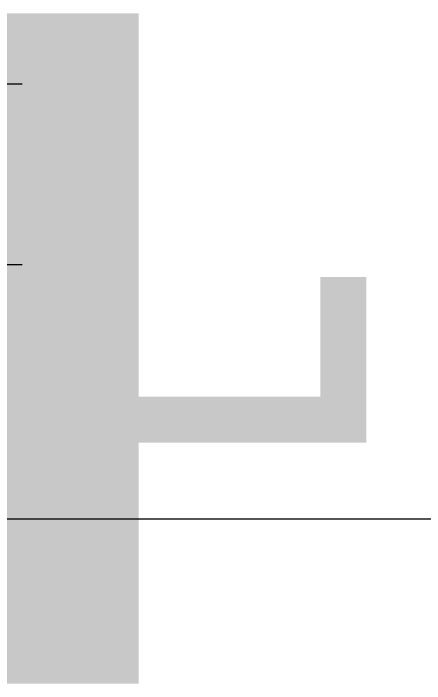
# Model space of a CAD drawing. Header units: millimetres. Extents: x 0 to 356400, y 0 to 68257.
# Drawn here: x 111486.4 to 111754.8, y 2594.2 to 3032 of the extents above; entities that cross this region are included whole.
import ezdxf

# ---------------------------------------------------------------- set-up
doc = ezdxf.new("R2010")
doc.units = ezdxf.units.MM
doc.header["$LTSCALE"] = 75
doc.layers.add('8', color=8, linetype='Continuous')
doc.layers.add('AA-XXXX-TXT1', color=2, linetype='Continuous')

# ---------------------------------------------------------------- blocks, each defined once
blk = doc.blocks.new('G$C7369CDF7')
at = {"layer": '8'}
for p, q in [((116630, 11558), (116630, 85650)), ((109530, 44950), (109530, 58250)), ((112480, 56900), (112480, 58250))]:
    blk.add_line(p, q, dxfattribs=at)

msp = doc.modelspace()

# ---------------------------------------------------------------- hatches: boundary and pattern name
at = {"transparency": 33554687}
h = msp.add_hatch(color=254, dxfattribs=at)
h.dxf.hatch_style = 1
h.paths.add_polyline_path([(110927.37, 3006.99), (111543.17, 3006.99), (111543.17, 2619.18), (110927.37, 2619.18)])

# ---------------------------------------------------------------- linework, layer by layer
at = {"const_width": 50}
msp.add_lwpolyline([(110927.37, 3006.99), (111543.17, 3006.99), (111543.17, 2619.18), (110927.37, 2619.18)], close=True, dxfattribs=at)
at = {"layer": 'AA-XXXX-TXT1', "const_width": 30}
msp.add_lwpolyline([(110767.14, 2859.72), (110767.14, 2766.52), (111701.69, 2766.52), (111701.69, 2859.72)], dxfattribs=at)

# ---------------------------------------------------------------- block references
at = {"xscale": 0.04000000000000001, "yscale": 0.04000000000000001, "zscale": 0.04000000000000001, "rotation": 270}
msp.add_blockref('G$C7369CDF7', (109162.17, 7367.09), dxfattribs=at)

doc.saveas('drawing.dxf')
